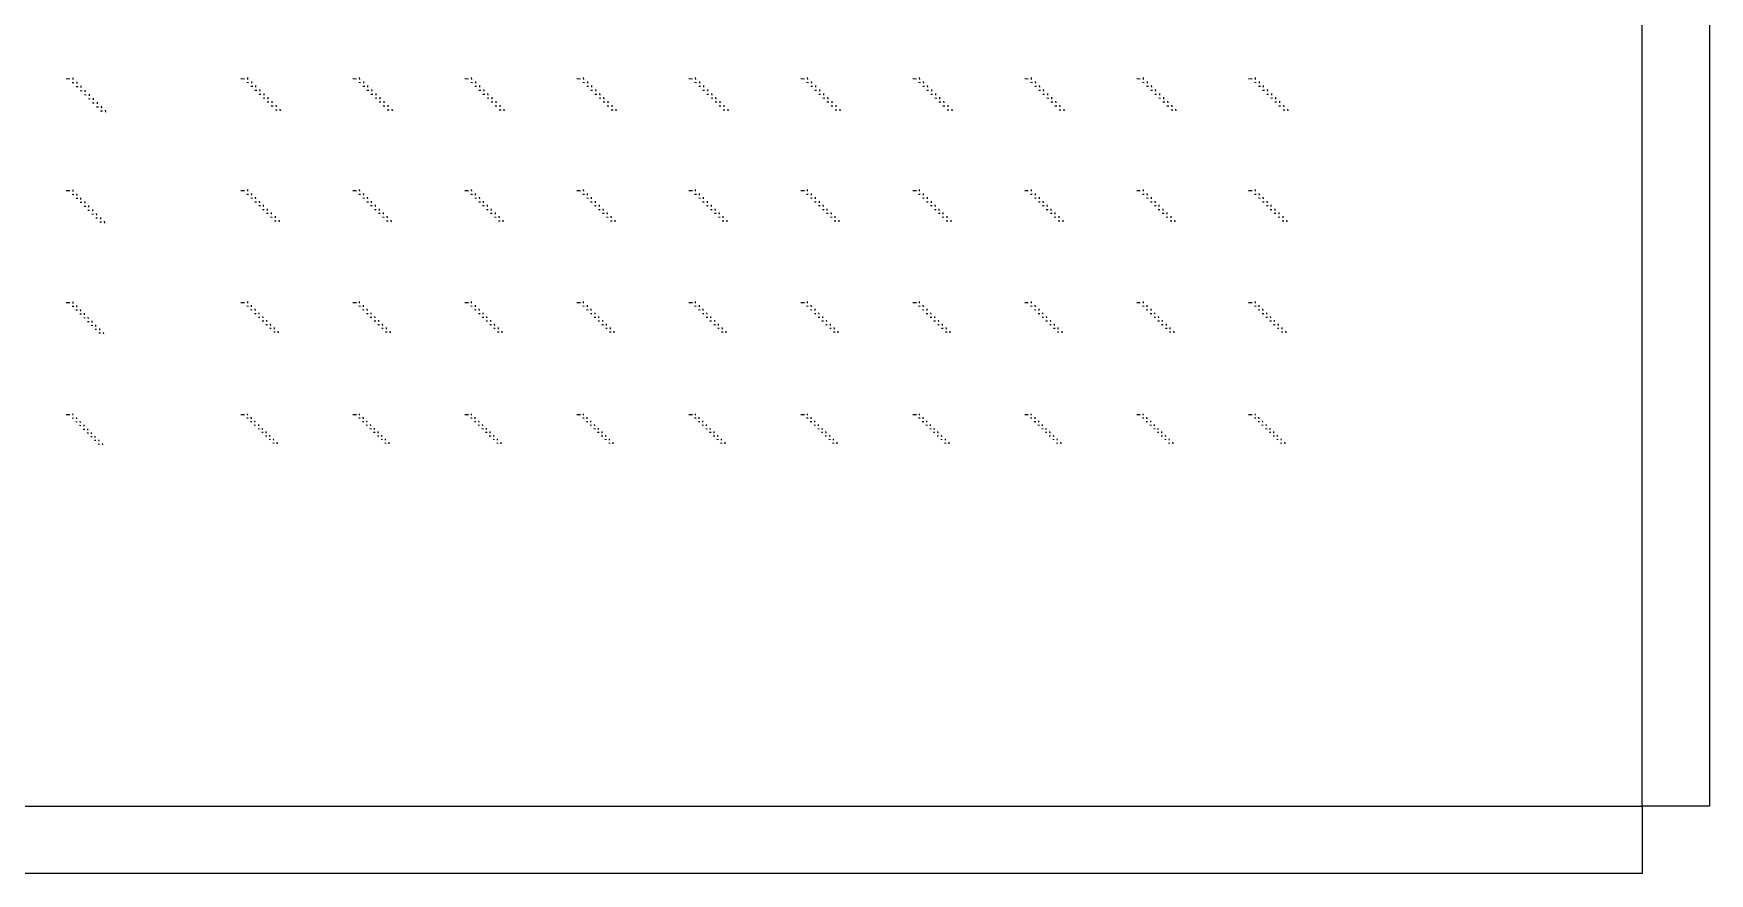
# Model space of a CAD drawing. Extents: x 0 to 300000, y 0 to 300000.
# Drawn here: x 225155 to 300000, y 0 to 37512 of the extents above; entities that cross this region are included whole.
import ezdxf

# ---------------------------------------------------------------- set-up
doc = ezdxf.new("R2010")
doc.units = 0
doc.header["$MEASUREMENT"] = 0
doc.layers.get('0').update_dxf_attribs({"linetype": 'CONTINUOUS'})

msp = doc.modelspace()

# ---------------------------------------------------------------- linework, layer by layer
at = {"color": 7}
for p, q in [((226620, 35505), (226780, 35495)), ((226880, 35330), (226960, 35325)), ((226905, 35535), (226915, 35455)), ((227090, 35355), (227095, 35275)), ((234420, 35505), (234580, 35495)), ((234680, 35335), (234760, 35330)), ((234705, 35545), (234715, 35465)), ((234890, 35370), (234895, 35290)), ((235070, 35195), (235075, 35115)), ((239420, 35505), (239580, 35495)), ((239680, 35335), (239760, 35330)), ((239705, 35545), (239715, 35465)), ((239890, 35370), (239895, 35290)), ((240070, 35195), (240075, 35115)), ((244420, 35505), (244580, 35495)), ((244680, 35335), (244760, 35330)), ((244705, 35545), (244715, 35465)), ((244890, 35370), (244895, 35290)), ((245070, 35195), (245075, 35115)), ((249420, 35505), (249580, 35495)), ((249680, 35335), (249760, 35330)), ((249705, 35545), (249715, 35465)), ((249890, 35370), (249895, 35290)), ((250070, 35195), (250075, 35115)), ((254420, 35505), (254580, 35495)), ((254680, 35335), (254760, 35330)), ((254705, 35545), (254715, 35465)), ((254890, 35370), (254895, 35290)), ((255070, 35195), (255075, 35115)), ((259420, 35505), (259580, 35495)), ((259680, 35335), (259760, 35330)), ((259705, 35545), (259715, 35465)), ((259890, 35370), (259895, 35290)), ((260070, 35195), (260075, 35115)), ((264420, 35505), (264580, 35495)), ((264680, 35335), (264760, 35330)), ((264705, 35545), (264715, 35465)), ((264890, 35370), (264895, 35290)), ((265070, 35195), (265075, 35115)), ((269420, 35505), (269580, 35495)), ((269680, 35335), (269760, 35330)), ((269705, 35545), (269715, 35465)), ((269890, 35370), (269895, 35290)), ((270070, 35195), (270075, 35115)), ((274420, 35505), (274580, 35495)), ((274680, 35335), (274760, 35330)), ((274705, 35545), (274715, 35465)), ((274890, 35370), (274895, 35290)), ((275070, 35195), (275075, 35115)), ((279420, 35505), (279580, 35495)), ((279680, 35335), (279760, 35330)), ((279705, 35545), (279715, 35465)), ((279890, 35370), (279895, 35290)), ((280070, 35195), (280075, 35115)), ((227065, 35150), (227145, 35145)), ((227245, 34965), (227325, 34960)), ((227270, 35175), (227275, 35095)), ((227425, 34785), (227505, 34780)), ((227450, 34990), (227455, 34910)), ((227610, 34605), (227690, 34600)), ((227635, 34810), (227640, 34730)), ((227815, 34630), (227820, 34550)), ((227995, 34450), (228000, 34370)), ((234865, 35160), (234945, 35155)), ((235045, 34985), (235125, 34980)), ((235225, 34810), (235305, 34805)), ((235250, 35015), (235260, 34935)), ((235410, 34635), (235490, 34630)), ((235435, 34840), (235440, 34760)), ((235590, 34460), (235670, 34455)), ((235615, 34665), (235620, 34585)), ((235800, 34490), (235805, 34410)), ((239865, 35160), (239945, 35155)), ((240045, 34985), (240125, 34980)), ((240225, 34810), (240305, 34805)), ((240250, 35015), (240260, 34935)), ((240410, 34635), (240490, 34630)), ((240435, 34840), (240440, 34760)), ((240590, 34460), (240670, 34455)), ((240615, 34665), (240620, 34585)), ((240800, 34490), (240805, 34410)), ((244865, 35160), (244945, 35155)), ((245045, 34985), (245125, 34980)), ((245225, 34810), (245305, 34805)), ((245250, 35015), (245260, 34935)), ((245410, 34635), (245490, 34630)), ((245435, 34840), (245440, 34760)), ((245590, 34460), (245670, 34455)), ((245615, 34665), (245620, 34585)), ((245800, 34490), (245805, 34410)), ((249865, 35160), (249945, 35155)), ((250045, 34985), (250125, 34980)), ((250225, 34810), (250305, 34805)), ((250250, 35015), (250260, 34935)), ((250410, 34635), (250490, 34630)), ((250435, 34840), (250440, 34760)), ((250590, 34460), (250670, 34455)), ((250615, 34665), (250620, 34585)), ((250800, 34490), (250805, 34410)), ((254865, 35160), (254945, 35155)), ((255045, 34985), (255125, 34980)), ((255225, 34810), (255305, 34805)), ((255250, 35015), (255260, 34935)), ((255410, 34635), (255490, 34630)), ((255435, 34840), (255440, 34760)), ((255590, 34460), (255670, 34455)), ((255615, 34665), (255620, 34585)), ((255800, 34490), (255805, 34410)), ((259865, 35160), (259945, 35155)), ((260045, 34985), (260125, 34980)), ((260225, 34810), (260305, 34805)), ((260250, 35015), (260260, 34935)), ((260410, 34635), (260490, 34630)), ((260435, 34840), (260440, 34760)), ((260590, 34460), (260670, 34455)), ((260615, 34665), (260620, 34585)), ((260800, 34490), (260805, 34410)), ((264865, 35160), (264945, 35155)), ((265045, 34985), (265125, 34980)), ((265225, 34810), (265305, 34805)), ((265250, 35015), (265260, 34935)), ((265410, 34635), (265490, 34630)), ((265435, 34840), (265440, 34760)), ((265590, 34460), (265670, 34455)), ((265615, 34665), (265620, 34585)), ((265800, 34490), (265805, 34410)), ((269865, 35160), (269945, 35155)), ((270045, 34985), (270125, 34980)), ((270225, 34810), (270305, 34805)), ((270250, 35015), (270260, 34935)), ((270410, 34635), (270490, 34630)), ((270435, 34840), (270440, 34760)), ((270590, 34460), (270670, 34455)), ((270615, 34665), (270620, 34585)), ((270800, 34490), (270805, 34410)), ((274865, 35160), (274945, 35155)), ((275045, 34985), (275125, 34980)), ((275225, 34810), (275305, 34805)), ((275250, 35015), (275260, 34935)), ((275410, 34635), (275490, 34630)), ((275435, 34840), (275440, 34760)), ((275590, 34460), (275670, 34455)), ((275615, 34665), (275620, 34585)), ((275800, 34490), (275805, 34410)), ((279865, 35160), (279945, 35155)), ((280045, 34985), (280125, 34980)), ((280225, 34810), (280305, 34805)), ((280250, 35015), (280260, 34935)), ((280410, 34635), (280490, 34630)), ((280435, 34840), (280440, 34760)), ((280590, 34460), (280670, 34455)), ((280615, 34665), (280620, 34585)), ((280800, 34490), (280805, 34410)), ((227790, 34420), (227870, 34415)), ((227970, 34240), (228050, 34235)), ((228150, 34060), (228230, 34055)), ((228175, 34265), (228185, 34185)), ((228360, 34085), (228365, 34005)), ((235770, 34285), (235850, 34280)), ((235955, 34110), (236035, 34105)), ((235980, 34315), (235985, 34235)), ((236160, 34140), (236165, 34060)), ((240770, 34285), (240850, 34280)), ((240955, 34110), (241035, 34105)), ((240980, 34315), (240985, 34235)), ((241160, 34140), (241165, 34060)), ((245770, 34285), (245850, 34280)), ((245955, 34110), (246035, 34105)), ((245980, 34315), (245985, 34235)), ((246160, 34140), (246165, 34060)), ((250770, 34285), (250850, 34280)), ((250955, 34110), (251035, 34105)), ((250980, 34315), (250985, 34235)), ((251160, 34140), (251165, 34060)), ((255770, 34285), (255850, 34280)), ((255955, 34110), (256035, 34105)), ((255980, 34315), (255985, 34235)), ((256160, 34140), (256165, 34060)), ((260770, 34285), (260850, 34280)), ((260955, 34110), (261035, 34105)), ((260980, 34315), (260985, 34235)), ((261160, 34140), (261165, 34060)), ((265770, 34285), (265850, 34280)), ((265955, 34110), (266035, 34105)), ((265980, 34315), (265985, 34235)), ((266160, 34140), (266165, 34060)), ((270770, 34285), (270850, 34280)), ((270955, 34110), (271035, 34105)), ((270980, 34315), (270985, 34235)), ((271160, 34140), (271165, 34060)), ((275770, 34285), (275850, 34280)), ((275955, 34110), (276035, 34105)), ((275980, 34315), (275985, 34235)), ((276160, 34140), (276165, 34060)), ((280770, 34285), (280850, 34280)), ((280955, 34110), (281035, 34105)), ((280980, 34315), (280985, 34235)), ((281160, 34140), (281165, 34060)), ((226620, 30505), (226780, 30495)), ((226880, 30335), (226955, 30330)), ((226905, 30535), (226910, 30460)), ((227060, 30160), (227130, 30155)), ((227080, 30360), (227085, 30285)), ((227235, 29980), (227310, 29975)), ((227255, 30180), (227260, 30105)), ((227435, 30005), (227440, 29930)), ((234420, 30505), (234580, 30495)), ((234680, 30340), (234755, 30335)), ((234705, 30540), (234710, 30465)), ((234860, 30170), (234935, 30165)), ((234880, 30370), (234885, 30295)), ((235035, 30000), (235110, 29995)), ((235060, 30200), (235065, 30125)), ((235235, 30030), (235240, 29955)), ((239420, 30505), (239580, 30495)), ((239680, 30340), (239755, 30335)), ((239705, 30540), (239710, 30465)), ((239860, 30170), (239935, 30165)), ((239880, 30370), (239885, 30295)), ((240035, 30000), (240110, 29995)), ((240060, 30200), (240065, 30125)), ((240235, 30030), (240240, 29955)), ((244420, 30505), (244580, 30495)), ((244680, 30340), (244755, 30335)), ((244705, 30540), (244710, 30465)), ((244860, 30170), (244935, 30165)), ((244880, 30370), (244885, 30295)), ((245035, 30000), (245110, 29995)), ((245060, 30200), (245065, 30125)), ((245235, 30030), (245240, 29955)), ((249420, 30505), (249580, 30495)), ((249680, 30340), (249755, 30335)), ((249705, 30540), (249710, 30465)), ((249860, 30170), (249935, 30165)), ((249880, 30370), (249885, 30295)), ((250035, 30000), (250110, 29995)), ((250060, 30200), (250065, 30125)), ((250235, 30030), (250240, 29955)), ((254420, 30505), (254580, 30495)), ((254680, 30340), (254755, 30335)), ((254705, 30540), (254710, 30465)), ((254860, 30170), (254935, 30165)), ((254880, 30370), (254885, 30295)), ((255035, 30000), (255110, 29995)), ((255060, 30200), (255065, 30125)), ((255235, 30030), (255240, 29955)), ((259420, 30505), (259580, 30495)), ((259680, 30340), (259755, 30335)), ((259705, 30540), (259710, 30465)), ((259860, 30170), (259935, 30165)), ((259880, 30370), (259885, 30295)), ((260035, 30000), (260110, 29995)), ((260060, 30200), (260065, 30125)), ((260235, 30030), (260240, 29955)), ((264420, 30505), (264580, 30495)), ((264680, 30340), (264755, 30335)), ((264705, 30540), (264710, 30465)), ((264860, 30170), (264935, 30165)), ((264880, 30370), (264885, 30295)), ((265035, 30000), (265110, 29995)), ((265060, 30200), (265065, 30125)), ((265235, 30030), (265240, 29955)), ((269420, 30505), (269580, 30495)), ((269680, 30340), (269755, 30335)), ((269705, 30540), (269710, 30465)), ((269860, 30170), (269935, 30165)), ((269880, 30370), (269885, 30295)), ((270035, 30000), (270110, 29995)), ((270060, 30200), (270065, 30125)), ((270235, 30030), (270240, 29955)), ((274420, 30505), (274580, 30495)), ((274680, 30340), (274755, 30335)), ((274705, 30540), (274710, 30465)), ((274860, 30170), (274935, 30165)), ((274880, 30370), (274885, 30295)), ((275035, 30000), (275110, 29995)), ((275060, 30200), (275065, 30125)), ((275235, 30030), (275240, 29955)), ((279420, 30505), (279580, 30495)), ((279680, 30340), (279755, 30335)), ((279705, 30540), (279710, 30465)), ((279860, 30170), (279935, 30165)), ((279880, 30370), (279885, 30295)), ((280035, 30000), (280110, 29995)), ((280060, 30200), (280065, 30125)), ((280235, 30030), (280240, 29955)), ((227410, 29805), (227485, 29800)), ((227585, 29630), (227660, 29625)), ((227610, 29830), (227615, 29755)), ((227760, 29455), (227835, 29450)), ((227785, 29655), (227790, 29580)), ((227940, 29280), (228015, 29275)), ((227960, 29475), (227965, 29400)), ((228140, 29300), (228145, 29225)), ((235210, 29830), (235285, 29825)), ((235385, 29660), (235460, 29655)), ((235410, 29860), (235415, 29785)), ((235565, 29490), (235640, 29485)), ((235585, 29690), (235590, 29615)), ((235740, 29320), (235815, 29315)), ((235765, 29520), (235770, 29445)), ((235940, 29350), (235945, 29275)), ((240210, 29830), (240285, 29825)), ((240385, 29660), (240460, 29655)), ((240410, 29860), (240415, 29785)), ((240565, 29490), (240640, 29485)), ((240585, 29690), (240590, 29615)), ((240740, 29320), (240815, 29315)), ((240765, 29520), (240770, 29445)), ((240940, 29350), (240945, 29275)), ((245210, 29830), (245285, 29825)), ((245385, 29660), (245460, 29655)), ((245410, 29860), (245415, 29785)), ((245565, 29490), (245640, 29485)), ((245585, 29690), (245590, 29615)), ((245740, 29320), (245815, 29315)), ((245765, 29520), (245770, 29445)), ((245940, 29350), (245945, 29275)), ((250210, 29830), (250285, 29825)), ((250385, 29660), (250460, 29655)), ((250410, 29860), (250415, 29785)), ((250565, 29490), (250640, 29485)), ((250585, 29690), (250590, 29615)), ((250740, 29320), (250815, 29315)), ((250765, 29520), (250770, 29445)), ((250940, 29350), (250945, 29275)), ((255210, 29830), (255285, 29825)), ((255385, 29660), (255460, 29655)), ((255410, 29860), (255415, 29785)), ((255565, 29490), (255640, 29485)), ((255585, 29690), (255590, 29615)), ((255740, 29320), (255815, 29315)), ((255765, 29520), (255770, 29445)), ((255940, 29350), (255945, 29275)), ((260210, 29830), (260285, 29825)), ((260385, 29660), (260460, 29655)), ((260410, 29860), (260415, 29785)), ((260565, 29490), (260640, 29485)), ((260585, 29690), (260590, 29615)), ((260740, 29320), (260815, 29315)), ((260765, 29520), (260770, 29445)), ((260940, 29350), (260945, 29275)), ((265210, 29830), (265285, 29825)), ((265385, 29660), (265460, 29655)), ((265410, 29860), (265415, 29785)), ((265565, 29490), (265640, 29485)), ((265585, 29690), (265590, 29615)), ((265740, 29320), (265815, 29315)), ((265765, 29520), (265770, 29445)), ((265940, 29350), (265945, 29275)), ((270210, 29830), (270285, 29825)), ((270385, 29660), (270460, 29655)), ((270410, 29860), (270415, 29785)), ((270565, 29490), (270640, 29485)), ((270585, 29690), (270590, 29615)), ((270740, 29320), (270815, 29315)), ((270765, 29520), (270770, 29445)), ((270940, 29350), (270945, 29275)), ((275210, 29830), (275285, 29825)), ((275385, 29660), (275460, 29655)), ((275410, 29860), (275415, 29785)), ((275565, 29490), (275640, 29485)), ((275585, 29690), (275590, 29615)), ((275740, 29320), (275815, 29315)), ((275765, 29520), (275770, 29445)), ((275940, 29350), (275945, 29275)), ((280210, 29830), (280285, 29825)), ((280385, 29660), (280460, 29655)), ((280410, 29860), (280415, 29785)), ((280565, 29490), (280640, 29485)), ((280585, 29690), (280590, 29615)), ((280740, 29320), (280815, 29315)), ((280765, 29520), (280770, 29445)), ((280940, 29350), (280945, 29275)), ((228115, 29100), (228190, 29095)), ((228315, 29125), (228320, 29050)), ((235915, 29150), (235990, 29145)), ((236115, 29180), (236120, 29105)), ((240915, 29150), (240990, 29145)), ((241115, 29180), (241120, 29105)), ((245915, 29150), (245990, 29145)), ((246115, 29180), (246120, 29105)), ((250915, 29150), (250990, 29145)), ((251115, 29180), (251120, 29105)), ((255915, 29150), (255990, 29145)), ((256115, 29180), (256120, 29105)), ((260915, 29150), (260990, 29145)), ((261115, 29180), (261120, 29105)), ((265915, 29150), (265990, 29145)), ((266115, 29180), (266120, 29105)), ((270915, 29150), (270990, 29145)), ((271115, 29180), (271120, 29105)), ((275915, 29150), (275990, 29145)), ((276115, 29180), (276120, 29105)), ((280915, 29150), (280990, 29145)), ((281115, 29180), (281120, 29105)), ((226620, 25505), (226780, 25495)), ((226905, 25530), (226905, 25460)), ((234420, 25505), (234580, 25495)), ((234705, 25540), (234705, 25470)), ((239420, 25505), (239580, 25495)), ((239705, 25540), (239705, 25470)), ((244420, 25505), (244580, 25495)), ((244705, 25540), (244705, 25470)), ((249420, 25505), (249580, 25495)), ((249705, 25540), (249705, 25470)), ((254420, 25505), (254580, 25495)), ((254705, 25540), (254705, 25470)), ((259420, 25505), (259580, 25495)), ((259705, 25540), (259705, 25470)), ((264420, 25505), (264580, 25495)), ((264705, 25540), (264705, 25470)), ((269420, 25505), (269580, 25495)), ((269705, 25540), (269705, 25470)), ((274420, 25505), (274580, 25495)), ((274705, 25540), (274705, 25470)), ((279420, 25505), (279580, 25495)), ((279705, 25540), (279705, 25470)), ((226880, 25340), (226950, 25335)), ((227050, 25170), (227120, 25165)), ((227075, 25360), (227080, 25290)), ((227225, 25000), (227295, 24995)), ((227245, 25190), (227250, 25120)), ((227395, 24825), (227465, 24820)), ((227415, 25020), (227420, 24950)), ((227585, 24850), (227590, 24780)), ((234680, 25345), (234750, 25340)), ((234850, 25180), (234920, 25175)), ((234875, 25375), (234880, 25305)), ((235025, 25015), (235095, 25010)), ((235045, 25210), (235050, 25140)), ((235195, 24850), (235265, 24845)), ((235215, 25045), (235220, 24975)), ((235385, 24880), (235390, 24810)), ((235560, 24715), (235565, 24645)), ((239680, 25345), (239750, 25340)), ((239850, 25180), (239920, 25175)), ((239875, 25375), (239880, 25305)), ((240025, 25015), (240095, 25010)), ((240045, 25210), (240050, 25140)), ((240195, 24850), (240265, 24845)), ((240215, 25045), (240220, 24975)), ((240385, 24880), (240390, 24810)), ((240560, 24715), (240565, 24645)), ((244680, 25345), (244750, 25340)), ((244850, 25180), (244920, 25175)), ((244875, 25375), (244880, 25305)), ((245025, 25015), (245095, 25010)), ((245045, 25210), (245050, 25140)), ((245195, 24850), (245265, 24845)), ((245215, 25045), (245220, 24975)), ((245385, 24880), (245390, 24810)), ((245560, 24715), (245565, 24645)), ((249680, 25345), (249750, 25340)), ((249850, 25180), (249920, 25175)), ((249875, 25375), (249880, 25305)), ((250025, 25015), (250095, 25010)), ((250045, 25210), (250050, 25140)), ((250195, 24850), (250265, 24845)), ((250215, 25045), (250220, 24975)), ((250385, 24880), (250390, 24810)), ((250560, 24715), (250565, 24645)), ((254680, 25345), (254750, 25340)), ((254850, 25180), (254920, 25175)), ((254875, 25375), (254880, 25305)), ((255025, 25015), (255095, 25010)), ((255045, 25210), (255050, 25140)), ((255195, 24850), (255265, 24845)), ((255215, 25045), (255220, 24975)), ((255385, 24880), (255390, 24810)), ((255560, 24715), (255565, 24645)), ((259680, 25345), (259750, 25340)), ((259850, 25180), (259920, 25175)), ((259875, 25375), (259880, 25305)), ((260025, 25015), (260095, 25010)), ((260045, 25210), (260050, 25140)), ((260195, 24850), (260265, 24845)), ((260215, 25045), (260220, 24975)), ((260385, 24880), (260390, 24810)), ((260560, 24715), (260565, 24645)), ((264680, 25345), (264750, 25340)), ((264850, 25180), (264920, 25175)), ((264875, 25375), (264880, 25305)), ((265025, 25015), (265095, 25010)), ((265045, 25210), (265050, 25140)), ((265195, 24850), (265265, 24845)), ((265215, 25045), (265220, 24975)), ((265385, 24880), (265390, 24810)), ((265560, 24715), (265565, 24645)), ((269680, 25345), (269750, 25340)), ((269850, 25180), (269920, 25175)), ((269875, 25375), (269880, 25305)), ((270025, 25015), (270095, 25010)), ((270045, 25210), (270050, 25140)), ((270195, 24850), (270265, 24845)), ((270215, 25045), (270220, 24975)), ((270385, 24880), (270390, 24810)), ((270560, 24715), (270565, 24645)), ((274680, 25345), (274750, 25340)), ((274850, 25180), (274920, 25175)), ((274875, 25375), (274880, 25305)), ((275025, 25015), (275095, 25010)), ((275045, 25210), (275050, 25140)), ((275195, 24850), (275265, 24845)), ((275215, 25045), (275220, 24975)), ((275385, 24880), (275390, 24810)), ((275560, 24715), (275565, 24645)), ((279680, 25345), (279750, 25340)), ((279850, 25180), (279920, 25175)), ((279875, 25375), (279880, 25305)), ((280025, 25015), (280095, 25010)), ((280045, 25210), (280050, 25140)), ((280195, 24850), (280265, 24845)), ((280215, 25045), (280220, 24975)), ((280385, 24880), (280390, 24810)), ((280560, 24715), (280565, 24645)), ((227565, 24655), (227635, 24650)), ((227735, 24485), (227805, 24480)), ((227755, 24675), (227760, 24610)), ((227905, 24315), (227975, 24310)), ((227925, 24505), (227930, 24435)), ((228075, 24145), (228145, 24140)), ((228100, 24335), (228105, 24265)), ((228270, 24165), (228275, 24095)), ((235365, 24685), (235435, 24680)), ((235535, 24520), (235605, 24515)), ((235710, 24355), (235775, 24350)), ((235730, 24545), (235735, 24475)), ((235880, 24190), (235950, 24185)), ((235900, 24380), (235905, 24310)), ((236070, 24215), (236075, 24145)), ((240365, 24685), (240435, 24680)), ((240535, 24520), (240605, 24515)), ((240710, 24355), (240775, 24350)), ((240730, 24545), (240735, 24475)), ((240880, 24190), (240950, 24185)), ((240900, 24380), (240905, 24310)), ((241070, 24215), (241075, 24145)), ((245365, 24685), (245435, 24680)), ((245535, 24520), (245605, 24515)), ((245710, 24355), (245775, 24350)), ((245730, 24545), (245735, 24475)), ((245880, 24190), (245950, 24185)), ((245900, 24380), (245905, 24310)), ((246070, 24215), (246075, 24145)), ((250365, 24685), (250435, 24680)), ((250535, 24520), (250605, 24515)), ((250710, 24355), (250775, 24350)), ((250730, 24545), (250735, 24475)), ((250880, 24190), (250950, 24185)), ((250900, 24380), (250905, 24310)), ((251070, 24215), (251075, 24145)), ((255365, 24685), (255435, 24680)), ((255535, 24520), (255605, 24515)), ((255710, 24355), (255775, 24350)), ((255730, 24545), (255735, 24475)), ((255880, 24190), (255950, 24185)), ((255900, 24380), (255905, 24310)), ((256070, 24215), (256075, 24145)), ((260365, 24685), (260435, 24680)), ((260535, 24520), (260605, 24515)), ((260710, 24355), (260775, 24350)), ((260730, 24545), (260735, 24475)), ((260880, 24190), (260950, 24185)), ((260900, 24380), (260905, 24310)), ((261070, 24215), (261075, 24145)), ((265365, 24685), (265435, 24680)), ((265535, 24520), (265605, 24515)), ((265710, 24355), (265775, 24350)), ((265730, 24545), (265735, 24475)), ((265880, 24190), (265950, 24185)), ((265900, 24380), (265905, 24310)), ((266070, 24215), (266075, 24145)), ((270365, 24685), (270435, 24680)), ((270535, 24520), (270605, 24515)), ((270710, 24355), (270775, 24350)), ((270730, 24545), (270735, 24475)), ((270880, 24190), (270950, 24185)), ((270900, 24380), (270905, 24310)), ((271070, 24215), (271075, 24145)), ((275365, 24685), (275435, 24680)), ((275535, 24520), (275605, 24515)), ((275710, 24355), (275775, 24350)), ((275730, 24545), (275735, 24475)), ((275880, 24190), (275950, 24185)), ((275900, 24380), (275905, 24310)), ((276070, 24215), (276075, 24145)), ((280365, 24685), (280435, 24680)), ((280535, 24520), (280605, 24515)), ((280710, 24355), (280775, 24350)), ((280730, 24545), (280735, 24475)), ((280880, 24190), (280950, 24185)), ((280900, 24380), (280905, 24310)), ((281070, 24215), (281075, 24145)), ((226620, 20505), (226780, 20495)), ((226880, 20345), (226945, 20340)), ((226900, 20530), (226905, 20465)), ((227065, 20365), (227070, 20300)), ((234420, 20505), (234580, 20495)), ((234680, 20350), (234745, 20345)), ((234700, 20535), (234705, 20470)), ((234865, 20375), (234870, 20310)), ((235030, 20215), (235035, 20150)), ((239420, 20505), (239580, 20495)), ((239680, 20350), (239745, 20345)), ((239700, 20535), (239705, 20470)), ((239865, 20375), (239870, 20310)), ((240030, 20215), (240035, 20150)), ((244420, 20505), (244580, 20495)), ((244680, 20350), (244745, 20345)), ((244700, 20535), (244705, 20470)), ((244865, 20375), (244870, 20310)), ((245030, 20215), (245035, 20150)), ((249420, 20505), (249580, 20495)), ((249680, 20350), (249745, 20345)), ((249700, 20535), (249705, 20470)), ((249865, 20375), (249870, 20310)), ((250030, 20215), (250035, 20150)), ((254420, 20505), (254580, 20495)), ((254680, 20350), (254745, 20345)), ((254700, 20535), (254705, 20470)), ((254865, 20375), (254870, 20310)), ((255030, 20215), (255035, 20150)), ((259420, 20505), (259580, 20495)), ((259680, 20350), (259745, 20345)), ((259700, 20535), (259705, 20470)), ((259865, 20375), (259870, 20310)), ((260030, 20215), (260035, 20150)), ((264420, 20505), (264580, 20495)), ((264680, 20350), (264745, 20345)), ((264700, 20535), (264705, 20470)), ((264865, 20375), (264870, 20310)), ((265030, 20215), (265035, 20150)), ((269420, 20505), (269580, 20495)), ((269680, 20350), (269745, 20345)), ((269700, 20535), (269705, 20470)), ((269865, 20375), (269870, 20310)), ((270030, 20215), (270035, 20150)), ((274420, 20505), (274580, 20495)), ((274680, 20350), (274745, 20345)), ((274700, 20535), (274705, 20470)), ((274865, 20375), (274870, 20310)), ((275030, 20215), (275035, 20150)), ((279420, 20505), (279580, 20495)), ((279680, 20350), (279745, 20345)), ((279700, 20535), (279705, 20470)), ((279865, 20375), (279870, 20310)), ((280030, 20215), (280035, 20150)), ((227045, 20180), (227110, 20175)), ((227210, 20015), (227275, 20010)), ((227230, 20200), (227235, 20135)), ((227375, 19850), (227440, 19845)), ((227395, 20035), (227400, 19970)), ((227545, 19680), (227605, 19680)), ((227560, 19865), (227565, 19800)), ((227710, 19515), (227775, 19510)), ((227725, 19700), (227730, 19635)), ((227895, 19535), (227895, 19470)), ((234845, 20190), (234910, 20185)), ((235010, 20030), (235075, 20025)), ((235180, 19870), (235245, 19865)), ((235195, 20055), (235200, 19990)), ((235345, 19710), (235410, 19705)), ((235365, 19895), (235370, 19830)), ((235510, 19550), (235575, 19545)), ((235530, 19735), (235535, 19670)), ((235695, 19575), (235700, 19510)), ((239845, 20190), (239910, 20185)), ((240010, 20030), (240075, 20025)), ((240180, 19870), (240245, 19865)), ((240195, 20055), (240200, 19990)), ((240345, 19710), (240410, 19705)), ((240365, 19895), (240370, 19830)), ((240510, 19550), (240575, 19545)), ((240530, 19735), (240535, 19670)), ((240695, 19575), (240700, 19510)), ((244845, 20190), (244910, 20185)), ((245010, 20030), (245075, 20025)), ((245180, 19870), (245245, 19865)), ((245195, 20055), (245200, 19990)), ((245345, 19710), (245410, 19705)), ((245365, 19895), (245370, 19830)), ((245510, 19550), (245575, 19545)), ((245530, 19735), (245535, 19670)), ((245695, 19575), (245700, 19510)), ((249845, 20190), (249910, 20185)), ((250010, 20030), (250075, 20025)), ((250180, 19870), (250245, 19865)), ((250195, 20055), (250200, 19990)), ((250345, 19710), (250410, 19705)), ((250365, 19895), (250370, 19830)), ((250510, 19550), (250575, 19545)), ((250530, 19735), (250535, 19670)), ((250695, 19575), (250700, 19510)), ((254845, 20190), (254910, 20185)), ((255010, 20030), (255075, 20025)), ((255180, 19870), (255245, 19865)), ((255195, 20055), (255200, 19990)), ((255345, 19710), (255410, 19705)), ((255365, 19895), (255370, 19830)), ((255510, 19550), (255575, 19545)), ((255530, 19735), (255535, 19670)), ((255695, 19575), (255700, 19510)), ((259845, 20190), (259910, 20185)), ((260010, 20030), (260075, 20025)), ((260180, 19870), (260245, 19865)), ((260195, 20055), (260200, 19990)), ((260345, 19710), (260410, 19705)), ((260365, 19895), (260370, 19830)), ((260510, 19550), (260575, 19545)), ((260530, 19735), (260535, 19670)), ((260695, 19575), (260700, 19510)), ((264845, 20190), (264910, 20185)), ((265010, 20030), (265075, 20025)), ((265180, 19870), (265245, 19865)), ((265195, 20055), (265200, 19990)), ((265345, 19710), (265410, 19705)), ((265365, 19895), (265370, 19830)), ((265510, 19550), (265575, 19545)), ((265530, 19735), (265535, 19670)), ((265695, 19575), (265700, 19510)), ((269845, 20190), (269910, 20185)), ((270010, 20030), (270075, 20025)), ((270180, 19870), (270245, 19865)), ((270195, 20055), (270200, 19990)), ((270345, 19710), (270410, 19705)), ((270365, 19895), (270370, 19830)), ((270510, 19550), (270575, 19545)), ((270530, 19735), (270535, 19670)), ((270695, 19575), (270700, 19510)), ((274845, 20190), (274910, 20185)), ((275010, 20030), (275075, 20025)), ((275180, 19870), (275245, 19865)), ((275195, 20055), (275200, 19990)), ((275345, 19710), (275410, 19705)), ((275365, 19895), (275370, 19830)), ((275510, 19550), (275575, 19545)), ((275530, 19735), (275535, 19670)), ((275695, 19575), (275700, 19510)), ((279845, 20190), (279910, 20185)), ((280010, 20030), (280075, 20025)), ((280180, 19870), (280245, 19865)), ((280195, 20055), (280200, 19990)), ((280345, 19710), (280410, 19705)), ((280365, 19895), (280370, 19830)), ((280510, 19550), (280575, 19545)), ((280530, 19735), (280535, 19670)), ((280695, 19575), (280700, 19510)), ((227875, 19350), (227940, 19345)), ((228040, 19185), (228105, 19180)), ((228060, 19370), (228065, 19305)), ((228225, 19205), (228230, 19140)), ((235675, 19390), (235740, 19385)), ((235840, 19230), (235905, 19225)), ((235860, 19415), (235865, 19350)), ((236025, 19255), (236030, 19190)), ((240675, 19390), (240740, 19385)), ((240840, 19230), (240905, 19225)), ((240860, 19415), (240865, 19350)), ((241025, 19255), (241030, 19190)), ((245675, 19390), (245740, 19385)), ((245840, 19230), (245905, 19225)), ((245860, 19415), (245865, 19350)), ((246025, 19255), (246030, 19190)), ((250675, 19390), (250740, 19385)), ((250840, 19230), (250905, 19225)), ((250860, 19415), (250865, 19350)), ((251025, 19255), (251030, 19190)), ((255675, 19390), (255740, 19385)), ((255840, 19230), (255905, 19225)), ((255860, 19415), (255865, 19350)), ((256025, 19255), (256030, 19190)), ((260675, 19390), (260740, 19385)), ((260840, 19230), (260905, 19225)), ((260860, 19415), (260865, 19350)), ((261025, 19255), (261030, 19190)), ((265675, 19390), (265740, 19385)), ((265840, 19230), (265905, 19225)), ((265860, 19415), (265865, 19350)), ((266025, 19255), (266030, 19190)), ((270675, 19390), (270740, 19385)), ((270840, 19230), (270905, 19225)), ((270860, 19415), (270865, 19350)), ((271025, 19255), (271030, 19190)), ((275675, 19390), (275740, 19385)), ((275840, 19230), (275905, 19225)), ((275860, 19415), (275865, 19350)), ((276025, 19255), (276030, 19190)), ((280675, 19390), (280740, 19385)), ((280840, 19230), (280905, 19225)), ((280860, 19415), (280865, 19350)), ((281025, 19255), (281030, 19190))]:
    msp.add_line(p, q, dxfattribs=at)
for points in [[(297000, 297000, 0), (300000, 297000, 0), (300000, 3000, 0), (297000, 3000, 0), (297000, 297000, 0)], [(3000, 3000, 0), (297000, 3000, 0), (297000, 0, 0), (3000, 0, 0), (3000, 3000, 0)]]:
    msp.add_polyline3d(points)

doc.saveas('drawing.dxf')
